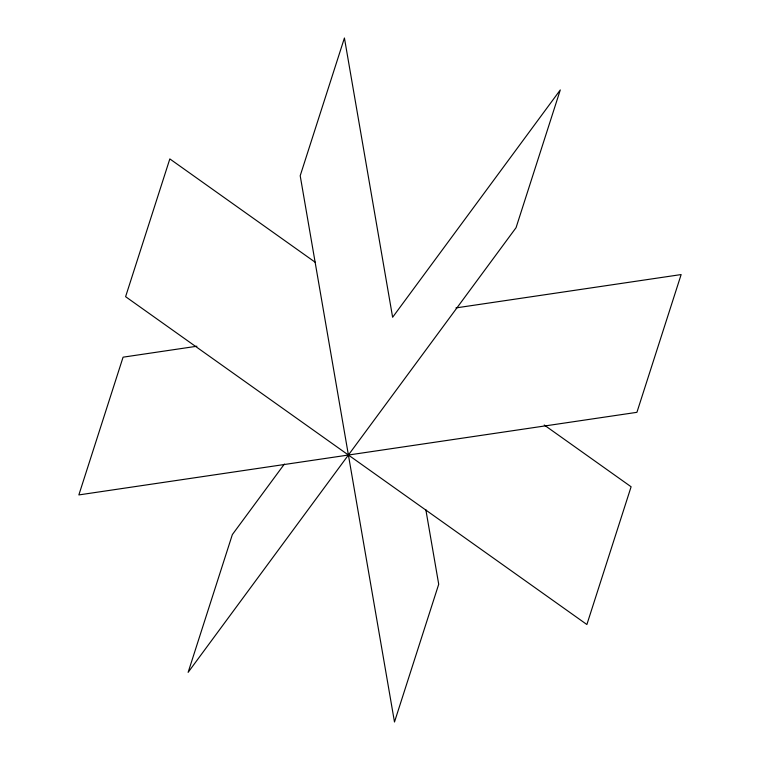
<?xml version="1.0" encoding="UTF-8"?>
<svg xmlns="http://www.w3.org/2000/svg" width="760" height="760" viewBox="0 0 760 760"><rect width="100%" height="100%" fill="white"/><g stroke="black" fill="none" stroke-linecap="round" stroke-linejoin="round"><path stroke-width="1.14" d="M284.373 464.065L232.351 534.593L188.129 672.353L516.059 227.686L560.291 89.936L392.625 317.272L344.423 38L300.2 175.75L394.487 722L438.71 584.25L425.828 509.637M196.916 346.237L123.082 357.172L78.859 494.921L636.918 412.328L681.14 274.569L455.962 307.904M315.466 262.438L169.832 158.916L125.6 296.675L586.881 624.52L631.104 486.77L544.217 425.011"/></g></svg>
